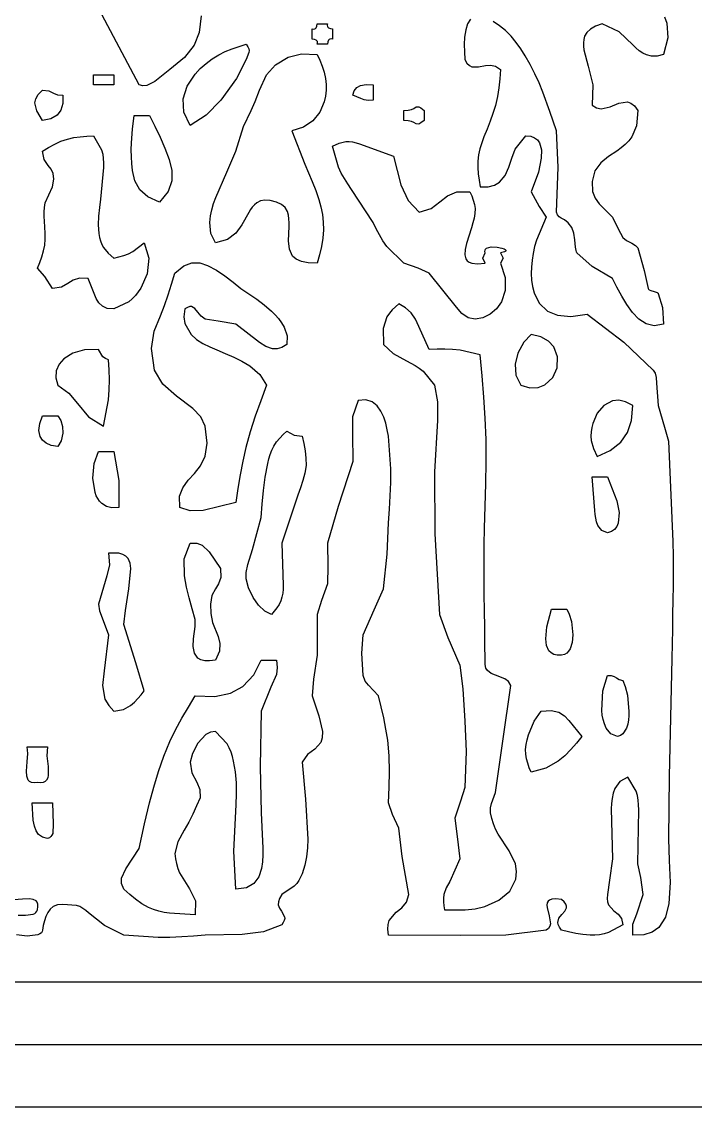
# Model space of a CAD drawing. Extents: x -1323 to 1705, y -706 to 926.
# Drawn here: x 296.86 to 318.38, y 26.62 to 61.28 of the extents above; entities that cross this region are included whole.
import ezdxf

# ---------------------------------------------------------------- set-up
doc = ezdxf.new("R2010")
doc.units = 0
doc.layers.add('CAMADA_1', color=7, linetype='CONTINUOUS')

msp = doc.modelspace()

# ---------------------------------------------------------------- linework, layer by layer
at = {"layer": 'CAMADA_1'}
for points in [[(230.5409, 26.6187), (230.5409, 78.6187), (360.5409, 78.6187), (360.5409, 26.6187), (230.5409, 26.6187)], [(358.5409, 28.6187), (358.5409, 76.6187), (232.5409, 76.6187), (232.5409, 28.6187), (358.5409, 28.6187)], [(356.5408, 30.6187), (234.5408, 30.6187), (234.5408, 74.6187), (356.5408, 74.6187), (356.5408, 30.6187)], [(306.1398, 61.0517), (306.1861, 61.046), (306.2222, 61.0505), (306.2495, 61.0638), (306.2694, 61.0845), (306.2924, 61.1428), (306.3022, 61.2142), (306.6273, 61.2142), (306.6216, 61.168), (306.6261, 61.1318), (306.6395, 61.1044), (306.6602, 61.0845), (306.7185, 61.0615), (306.79, 61.0517), (306.79, 60.7267), (306.7436, 60.7324), (306.7076, 60.7277), (306.6803, 60.7145), (306.6604, 60.6938), (306.6373, 60.6355), (306.6273, 60.5639), (306.3022, 60.5639), (306.3078, 60.6103), (306.3033, 60.6464), (306.2899, 60.6737), (306.2693, 60.6938), (306.2111, 60.7168), (306.1398, 60.7267), (306.1398, 61.0517)], [(302.2382, 57.963), (302.034, 58.3927), (302.0133, 58.8185), (302.1454, 59.2276), (302.3997, 59.6068), (302.5657, 59.7869), (302.7478, 59.9509), (302.9441, 60.0971), (303.1525, 60.2235), (303.3628, 60.3261), (303.5801, 60.4137), (303.8021, 60.4913), (304.0265, 60.5639), (304.0873, 60.4844), (304.1196, 60.4179), (304.1283, 60.359), (304.1188, 60.3022), (304.0265, 60.0764), (303.723, 59.4634), (303.2254, 58.7757), (302.7489, 58.2965), (302.2382, 57.963)], [(303.051, 54.2243), (302.8997, 54.5229), (302.8689, 54.8744), (302.8923, 55.079), (302.9346, 55.2795), (302.9919, 55.4761), (303.0603, 55.6691), (303.4097, 56.4728), (303.7014, 57.1503), (303.9401, 57.9331), (304.1889, 58.4508), (304.3133, 58.7379), (304.4526, 59.0916), (304.6766, 59.5887), (304.9644, 59.9065), (305.3756, 60.1509), (305.7935, 60.2515), (306.3022, 60.239), (306.3824, 60.0499), (306.4566, 59.8593), (306.5185, 59.6657), (306.5623, 59.4676), (306.5821, 59.2805), (306.5813, 59.0914), (306.5598, 58.9032), (306.5176, 58.7189), (306.3791, 58.393), (306.162, 58.1207), (305.8657, 57.9178), (305.4894, 57.8005), (305.9042, 56.7378), (306.0225, 56.4585), (306.1399, 56.1788), (306.2504, 55.896), (306.3481, 55.6075), (306.4134, 55.3691), (306.463, 55.1271), (306.493, 54.8832), (306.5001, 54.6392), (306.4791, 54.3711), (306.4336, 54.1045), (306.372, 53.839), (306.3022, 53.574), (306.0155, 53.5789), (305.7941, 53.6211), (305.63, 53.6959), (305.515, 53.7987), (305.4097, 54.0215), (305.3814, 54.2883), (305.3998, 54.7431), (305.4024, 54.8643), (305.3975, 54.9851), (305.3802, 55.1034), (305.3458, 55.2169), (305.2743, 55.3441), (305.1622, 55.4483), (305.0016, 55.5246), (304.8001, 55.5743), (304.6313, 55.5834), (304.4905, 55.557), (304.3729, 55.5), (304.2948, 55.438), (304.2268, 55.364), (304.1667, 55.2818), (304.1128, 55.195), (303.8913, 54.7919), (303.7018, 54.5344), (303.4343, 54.3322), (303.051, 54.2243)], [(299.1498, 59.2636), (299.1498, 59.5887), (299.7998, 59.5887), (299.7998, 59.2636), (299.1498, 59.2636)], [(307.4401, 58.9384), (307.4826, 59.078), (307.5645, 59.1782), (307.6829, 59.242), (307.8655, 59.274), (308.0905, 59.2636), (308.0905, 58.7759), (307.9238, 58.7609), (307.7944, 58.7833), (307.6875, 58.8281), (307.4401, 58.9384)], [(297.5241, 59.1011), (297.7233, 59.0727), (297.8749, 58.9968), (298.0033, 58.9463), (298.1742, 58.9384), (298.1693, 58.6703), (298.1085, 58.4581), (297.994, 58.2996), (297.7931, 58.1786), (297.5241, 58.1256), (297.3459, 58.4413), (297.2837, 58.6944), (297.3118, 58.8209), (297.3899, 58.9538), (297.5241, 59.1011)], [(301.2631, 55.5246), (300.8855, 55.6853), (300.6299, 55.9114), (300.4747, 56.1967), (300.3985, 56.5349), (300.3751, 56.7528), (300.3636, 56.9712), (300.3624, 57.1901), (300.3697, 57.4093), (300.4031, 57.8485), (300.4502, 58.2883), (300.9377, 58.2883), (301.111, 57.9423), (301.2781, 57.5937), (301.4326, 57.2398), (301.5682, 56.8779), (301.6579, 56.536), (301.6578, 56.1969), (301.5367, 55.8601), (301.2631, 55.5246)], [(309.0656, 58.4508), (309.2077, 58.4577), (309.309, 58.4827), (309.3813, 58.5157), (309.4607, 58.5585), (309.5405, 58.5629), (309.6136, 58.528), (309.7161, 58.4508), (309.7161, 58.1256), (309.6136, 58.0485), (309.5405, 58.0135), (309.4607, 58.0179), (309.3813, 58.0607), (309.309, 58.0937), (309.2077, 58.1187), (309.0656, 58.1256), (309.0656, 58.4508)], [(299.7998, 52.1109), (299.5918, 52.1264), (299.4365, 52.1946), (299.3227, 52.3044), (299.2395, 52.4447), (298.9871, 53.0864), (298.7063, 53.0939), (298.5029, 53.0242), (298.3357, 52.9183), (298.1293, 52.8027), (297.8492, 52.761), (297.5997, 53.149), (297.3614, 53.4115), (297.4356, 53.594), (297.5036, 53.7772), (297.5594, 53.9621), (297.5968, 54.1494), (297.6119, 54.338), (297.6102, 54.5293), (297.5989, 54.7225), (297.5854, 54.9172), (297.5783, 55.0643), (297.578, 55.2106), (297.5888, 55.3546), (297.6146, 55.495), (297.8492, 56.0124), (297.8888, 56.2569), (297.8652, 56.4381), (297.799, 56.5767), (297.711, 56.6936), (297.5786, 56.883), (297.5241, 57.1503), (297.7185, 57.2636), (297.9148, 57.3701), (298.1152, 57.4633), (298.3214, 57.5363), (298.5223, 57.5826), (298.7286, 57.611), (298.9383, 57.6275), (299.1498, 57.6381), (299.4102, 57.1931), (299.4471, 57.0576), (299.4673, 56.9167), (299.4749, 56.7727), (299.4741, 56.6278), (299.3759, 55.6188), (299.3411, 55.3452), (299.3155, 55.0703), (299.3083, 54.7937), (299.3285, 54.5154), (299.3479, 54.3968), (299.3763, 54.2807), (299.4162, 54.17), (299.4698, 54.0673), (299.6188, 53.8911), (299.7998, 53.7366), (299.9611, 53.7739), (300.1195, 53.8166), (300.272, 53.8702), (300.4157, 53.9402), (300.7753, 54.2243), (300.9169, 53.7362), (300.8666, 53.2363), (300.663, 52.7734), (300.5822, 52.6516), (300.4915, 52.5371), (300.3906, 52.4329), (300.2792, 52.3422), (299.7998, 52.1109)], [(311.3417, 51.7858), (311.117, 51.8285), (310.9238, 51.9624), (310.7449, 52.1674), (309.8785, 53.2488), (309.5253, 53.415), (309.0656, 53.574), (308.5234, 54.1079), (308.3981, 54.2864), (308.2874, 54.4762), (308.1865, 54.6734), (308.0905, 54.8744), (307.3977, 55.9293), (307.2823, 56.1004), (307.1708, 56.2735), (307.0685, 56.4508), (306.9809, 56.6343), (306.79, 57.3127), (307.0005, 57.4045), (307.215, 57.4561), (307.3222, 57.4562), (307.4305, 57.4415), (307.539, 57.4166), (307.6471, 57.3857), (308.7406, 56.9878), (308.9727, 56.0755), (309.2004, 55.5749), (309.5534, 55.1996), (309.9354, 55.3184), (310.2191, 55.5353), (310.457, 55.7223), (310.7567, 55.8473), (311.1789, 55.8499), (311.2343, 55.7171), (311.2837, 55.5839), (311.3213, 55.4497), (311.3411, 55.3141), (311.3376, 55.1618), (311.3122, 55.0086), (311.2723, 54.8556), (311.2251, 54.7042), (311.0683, 54.1951), (311.0253, 54.0066), (311.0128, 53.843), (311.0424, 53.71), (311.0849, 53.6479), (311.1487, 53.5998), (311.2364, 53.5672), (311.418, 53.5499), (311.6667, 53.574), (311.5854, 53.7366), (311.6667, 53.8991), (311.6552, 53.9483), (311.6601, 53.9892), (311.6793, 54.0224), (311.711, 54.0484), (311.8597, 54.0885), (312.0471, 54.0829), (312.2006, 54.0517), (312.2672, 54.0271), (312.2986, 54.0099), (312.3192, 53.992), (312.3249, 53.9836), (312.3275, 53.975), (312.327, 53.9664), (312.3235, 53.9581), (312.3164, 53.9498), (312.3024, 53.9396), (312.2821, 53.9298), (312.1546, 53.8991), (312.2359, 53.7366), (312.1546, 53.574), (312.3058, 53.1143), (312.3055, 52.6951), (312.1813, 52.3344), (312.0233, 52.1134), (311.823, 51.9432), (311.5919, 51.8315), (311.3417, 51.7858)], [(303.7014, 45.9336), (302.6556, 45.6745), (302.2434, 45.6592), (301.9132, 45.7713), (301.9035, 46.1283), (302.0036, 46.4035), (302.1775, 46.6382), (302.3772, 46.8542), (302.5727, 47.1021), (302.7221, 47.4135), (302.7861, 47.8246), (302.7259, 48.3719), (302.5832, 48.6664), (302.3248, 48.9303), (301.8068, 49.3249), (301.3691, 49.7047), (301.1004, 50.1603), (301.0051, 50.8497), (301.0932, 51.4012), (301.2896, 51.8916), (301.4206, 52.2249), (301.538, 52.5633), (301.6465, 52.9052), (301.7504, 53.2488), (302.0343, 53.4824), (302.2989, 53.5873), (302.5514, 53.5857), (302.7982, 53.5), (303.0837, 53.3471), (303.3528, 53.1669), (303.611, 52.9685), (303.8638, 52.761), (304.1185, 52.5942), (304.3688, 52.4221), (304.6104, 52.2393), (304.839, 52.0405), (304.9556, 51.9241), (305.0644, 51.8003), (305.1625, 51.6678), (305.2472, 51.5255), (305.341, 51.2508), (305.3271, 50.9731), (305.1683, 50.8815), (305.0163, 50.84), (304.8701, 50.8416), (304.6605, 50.9091), (304.4601, 51.0335), (303.7014, 51.6231), (303.1376, 51.7198), (302.7259, 51.7858), (302.5903, 51.8805), (302.4875, 52.0072), (302.3937, 52.1231), (302.2851, 52.1854), (302.2258, 52.1846), (302.1567, 52.1611), (302.0759, 52.1109), (302.0407, 51.863), (302.0666, 51.6478), (302.2719, 51.2986), (302.4489, 51.1395), (302.6496, 51.0101), (302.8654, 50.9014), (303.0881, 50.8045), (303.3628, 50.6893), (303.633, 50.5706), (303.8963, 50.4401), (304.1507, 50.2899), (304.4716, 50.0184), (304.6766, 49.6725), (304.495, 49.1809), (304.3206, 48.6874), (304.1603, 48.1903), (304.0213, 47.6878), (303.9232, 47.2538), (303.8407, 46.816), (303.7685, 46.3754), (303.7014, 45.9336)], [(310.6913, 35.8549), (310.7703, 35.2637), (310.854, 34.5544), (310.5332, 33.8308), (310.4208, 33.6241), (310.3416, 33.4112), (310.3279, 33.2944), (310.3312, 33.1743), (310.3458, 33.052), (310.3662, 32.9287), (310.6945, 32.9224), (311.0201, 32.9287), (311.34, 32.9601), (311.6514, 33.0293), (312.1052, 33.2308), (312.4484, 33.5232), (312.6422, 33.9043), (312.6593, 34.15), (312.6378, 34.3877), (312.4341, 34.8039), (312.0742, 35.342), (311.9984, 35.5028), (311.9351, 35.6706), (311.8802, 35.843), (311.8295, 36.0177), (311.8305, 36.1811), (311.8694, 36.3147), (311.9918, 36.6677), (312.2237, 38.3048), (312.4795, 40.0816), (312.4091, 40.2143), (312.2932, 40.3016), (311.9981, 40.4129), (311.8556, 40.4735), (311.7407, 40.5618), (311.6883, 40.645), (311.662, 40.7541), (311.6667, 40.8944), (311.657, 41.4211), (311.648, 41.9478), (311.6404, 42.4745), (311.6348, 43.0012), (311.6318, 43.528), (311.6323, 44.0548), (311.6368, 44.5817), (311.6461, 45.1086), (311.6655, 45.8167), (311.6857, 46.5248), (311.6979, 47.2326), (311.6931, 47.9399), (311.6666, 48.6175), (311.6223, 49.2946), (311.5661, 49.9714), (311.504, 50.6481), (310.8642, 50.7947), (310.6202, 50.8188), (310.3742, 50.8256), (310.1267, 50.8209), (309.8785, 50.8104), (309.548, 51.5528), (309.4405, 51.784), (309.302, 51.9893), (309.1173, 52.1449), (308.9034, 52.2736), (308.7977, 52.1788), (308.6967, 52.0807), (308.6053, 51.9762), (308.5281, 51.862), (308.4065, 51.4828), (308.4156, 50.9731), (308.7304, 50.6876), (309.1481, 50.4483), (309.2897, 50.3773), (309.4285, 50.3022), (309.5606, 50.2191), (309.6822, 50.1239), (310.0412, 49.6725), (310.144, 49.1491), (310.1381, 48.5462), (310.0412, 46.9091), (310.0606, 44.9265), (310.2039, 42.3573), (310.4729, 41.6201), (310.854, 40.7317), (310.9539, 39.9766), (311.0167, 38.9434), (311.054, 37.9759), (311.0167, 36.8304), (310.8723, 36.3897), (310.6913, 35.8549)], [(312.8046, 49.6725), (313.0957, 49.5958), (313.3533, 49.6069), (313.5731, 49.6912), (313.8223, 49.9222), (313.9619, 50.2346), (313.9771, 50.5783), (313.8533, 50.9033), (313.6862, 51.0851), (313.4464, 51.2216), (313.1297, 51.2982), (312.8993, 51.0487), (312.711, 50.6953), (312.626, 50.3518), (312.6458, 50.0004), (312.8046, 49.6725)], [(299.312, 50.8104), (298.8684, 50.8038), (298.4936, 50.7012), (298.2043, 50.5195), (298.0532, 50.3417), (297.966, 50.1366), (297.9501, 49.911), (298.0119, 49.6725), (298.3695, 49.4222), (298.6477, 49.0924), (298.9969, 48.6679), (299.4747, 48.3719), (299.6357, 49.2126), (299.6594, 49.5286), (299.6632, 49.8465), (299.6537, 50.1656), (299.6375, 50.4854), (299.5321, 50.5231), (299.4518, 50.586), (299.312, 50.8104)], [(315.243, 47.3969), (315.6607, 47.5872), (315.9989, 47.8568), (316.2104, 48.1612), (316.3413, 48.5461), (316.3809, 49.0225), (316.15, 49.1493), (315.9303, 49.1961), (315.7258, 49.1725), (315.4565, 49.0267), (315.2445, 48.7771), (315.1033, 48.4567), (315.0696, 48.3228), (315.0489, 48.1864), (315.0432, 48.0495), (315.0547, 47.9145), (315.1292, 47.6516), (315.243, 47.3969)], [(298.0119, 47.7219), (297.8025, 47.7543), (297.6401, 47.8209), (297.5226, 47.9173), (297.4472, 48.0392), (297.409, 48.2341), (297.4364, 48.4568), (297.5241, 48.697), (298.0119, 48.697), (298.1131, 48.5485), (298.1678, 48.3538), (298.1762, 48.1405), (298.1262, 47.9026), (298.0119, 47.7219)], [(304.5143, 45.4458), (304.5437, 45.8786), (304.5816, 46.3111), (304.6366, 46.7432), (304.7172, 47.1745), (304.7525, 47.3206), (304.7948, 47.464), (304.8473, 47.6023), (304.9132, 47.7331), (305.0003, 47.8623), (305.1014, 47.9829), (305.2119, 48.0977), (305.3271, 48.2097), (305.5644, 48.0827), (305.8144, 48.047), (305.8686, 47.8115), (305.9139, 47.5767), (305.9412, 47.3429), (305.9417, 47.1108), (305.9073, 46.8709), (305.8446, 46.633), (305.7644, 46.3966), (305.6773, 46.1612), (305.1644, 44.633), (305.2119, 43.2879), (305.2072, 43.1586), (305.1961, 43.0307), (305.1743, 42.9063), (305.1377, 42.7878), (305.0811, 42.6727), (305.0091, 42.564), (304.9267, 42.4596), (304.8393, 42.3573), (304.6258, 42.4627), (304.4278, 42.6526), (304.2567, 42.8953), (304.1054, 43.2062), (304.0265, 43.4952), (304.0312, 43.6996), (304.0846, 43.9528), (304.2307, 44.431), (304.5143, 45.4458)], [(299.9625, 45.7713), (299.7449, 45.7575), (299.5641, 45.802), (299.4182, 45.8959), (299.3483, 45.9703), (299.2902, 46.0551), (299.243, 46.1475), (299.2057, 46.2444), (299.1336, 46.7028), (299.1773, 47.1735), (299.312, 47.5592), (299.7998, 47.5592), (299.9658, 46.6328), (299.9625, 45.7713)], [(315.568, 44.9585), (315.3864, 45.0361), (315.2676, 45.194), (315.2226, 45.3096), (315.1932, 45.429), (315.1745, 45.5509), (315.1615, 45.6739), (315.0807, 46.7464), (315.568, 46.7464), (315.8647, 45.9848), (315.9386, 45.606), (315.9121, 45.2678), (315.8654, 45.162), (315.7944, 45.073), (315.6961, 45.0043), (315.568, 44.9585)], [(302.401, 42.1946), (302.3002, 42.5373), (302.2059, 42.8821), (302.1246, 43.2313), (302.0628, 43.5872), (302.0545, 44.1361), (302.2382, 44.633), (302.4564, 44.6278), (302.6227, 44.5707), (302.8487, 44.3496), (303.2137, 43.8203), (303.2212, 43.5395), (303.1515, 43.3362), (303.0457, 43.1689), (302.9303, 42.9626), (302.8887, 42.6824), (302.9016, 42.3859), (302.9524, 42.0995), (303.1315, 41.6542), (303.1882, 41.4287), (303.1732, 41.1822), (303.051, 40.8944), (302.8611, 40.8693), (302.7064, 40.8734), (302.5838, 40.9038), (302.4898, 40.9571), (302.3747, 41.1195), (302.3349, 41.3343), (302.3441, 41.5753), (302.3966, 41.9673), (302.401, 42.1946)], [(300.2875, 43.1701), (300.3459, 43.8242), (300.3241, 43.9937), (300.2616, 44.1395), (300.1909, 44.2172), (300.0926, 44.2746), (299.9625, 44.308), (299.6375, 44.308), (299.6694, 43.9434), (299.5821, 43.5834), (299.312, 42.6824), (299.3454, 42.4676), (299.4334, 42.2502), (299.6375, 41.7073), (299.4927, 40.5601), (299.4437, 40.0895), (299.5192, 39.6533), (299.6422, 39.4524), (299.7998, 39.2689), (300.1107, 39.3155), (300.3398, 39.444), (300.4619, 39.5495), (300.5726, 39.6663), (300.6758, 39.7907), (300.7753, 39.9189), (300.5065, 40.8117), (300.1248, 42.0323), (300.1809, 42.4787), (300.2875, 43.1701)], [(314.1052, 41.0568), (313.9688, 41.0545), (313.8573, 41.0785), (313.7689, 41.1259), (313.7014, 41.1937), (313.6238, 41.3662), (313.5996, 41.5807), (313.6363, 41.9551), (313.7801, 42.5201), (314.2679, 42.5201), (314.3517, 42.3621), (314.417, 42.1312), (314.4595, 41.7017), (314.4388, 41.4642), (314.3773, 41.2616), (314.3293, 41.1809), (314.2684, 41.1178), (314.194, 41.0755), (314.1052, 41.0568)], [(304.5143, 40.8944), (305.0016, 40.8944), (305.0188, 40.6599), (304.9975, 40.4341), (304.8146, 40.0349), (304.5143, 39.2689), (304.4774, 37.5004), (304.5143, 36.0177), (304.5516, 35.1144), (304.5604, 34.8962), (304.5629, 34.6782), (304.5522, 34.4614), (304.5216, 34.2469), (304.4336, 33.9725), (304.2783, 33.7593), (304.0396, 33.623), (303.7014, 33.5792), (303.6347, 34.792), (303.7154, 36.2781), (303.7246, 36.628), (303.7168, 36.9777), (303.6861, 37.3268), (303.6266, 37.6747), (303.5911, 37.8201), (303.5467, 37.9624), (303.4904, 38.0986), (303.4194, 38.2258), (303.051, 38.6183), (302.8913, 38.5984), (302.742, 38.5195), (302.4874, 38.2446), (302.3114, 37.9129), (302.2382, 37.6432), (302.2996, 37.2998), (302.4512, 37.0003), (302.55, 36.7651), (302.5632, 36.505), (302.4459, 36.241), (302.3244, 35.9789), (302.1942, 35.7207), (302.0512, 35.4681), (301.844, 35.0932), (301.7504, 34.7171), (301.7771, 34.5572), (301.8085, 34.3996), (301.8495, 34.2464), (301.9048, 34.1), (302.2248, 33.5949), (302.4132, 33.2059), (302.401, 32.7665), (301.5819, 32.8121), (301.4076, 32.8415), (301.2356, 32.8819), (301.0679, 32.9349), (300.9069, 33.002), (300.6968, 33.1197), (300.4992, 33.2602), (300.3099, 33.4159), (300.1248, 33.5792), (300.0497, 33.7674), (300.0453, 33.9357), (300.1852, 34.2376), (300.6126, 34.8795), (300.7865, 35.6715), (300.9377, 36.3428), (301.0803, 36.8421), (301.2317, 37.3376), (301.4008, 37.8252), (301.5965, 38.3012), (301.7776, 38.6738), (301.9758, 39.0388), (302.1855, 39.3988), (302.401, 39.7562), (303.0279, 39.7362), (303.5305, 39.8406), (303.9245, 40.0536), (304.2708, 40.4226), (304.5143, 40.8944)], [(315.8934, 38.4561), (315.6827, 38.5407), (315.5325, 38.7249), (315.4733, 38.8581), (315.4323, 38.9968), (315.4058, 39.1393), (315.3899, 39.2839), (315.4179, 39.9165), (315.568, 40.4067), (315.6923, 40.4095), (315.7824, 40.3781), (315.8552, 40.3294), (315.9417, 40.273), (316.0558, 40.244), (316.1388, 40.0518), (316.2067, 39.7744), (316.2556, 39.2596), (316.2538, 39.1233), (316.2424, 38.9876), (316.2179, 38.8543), (316.1768, 38.7252), (316.0647, 38.5437), (315.987, 38.4864), (315.8934, 38.4561)], [(314.7552, 38.4561), (314.5787, 38.244), (314.3966, 38.0382), (314.2032, 37.845), (313.993, 37.6705), (313.6063, 37.4491), (313.1297, 37.3178), (313.0727, 37.4596), (313.0214, 37.6021), (312.9812, 37.7459), (312.9577, 37.8916), (312.9552, 38.046), (312.9725, 38.2015), (313.0051, 38.3565), (313.0486, 38.5095), (313.232, 38.9445), (313.4551, 39.2689), (313.7713, 39.2891), (314.0117, 39.2338), (314.1952, 39.1214), (314.3404, 38.9707), (314.7552, 38.4561)], [(297.3614, 36.9928), (297.2572, 36.98), (297.1748, 36.9891), (297.1121, 37.0178), (297.0666, 37.0637), (297.0197, 37.189), (297.0107, 37.352), (297.0364, 37.6481), (297.0586, 37.9117), (297.0363, 38.1307), (297.6865, 38.1307), (297.6675, 37.8424), (297.7021, 37.5006), (297.7081, 37.2244), (297.6904, 37.1357), (297.6562, 37.0637), (297.6108, 37.0178), (297.548, 36.9891), (297.4656, 36.98), (297.3614, 36.9928)], [(297.6865, 35.2049), (297.5199, 35.2415), (297.4003, 35.3249), (297.319, 35.4468), (297.2677, 35.5988), (297.232, 35.7818), (297.2122, 35.9674), (297.203, 36.1546), (297.199, 36.3428), (297.8492, 36.3428), (297.8678, 35.6736), (297.8516, 35.3648), (297.8281, 35.3069), (297.7939, 35.26), (297.7472, 35.2254), (297.6865, 35.2049)]]:
    msp.add_lwpolyline(points, close=True, dxfattribs=at)
for points in [[(302.5917, 61.4737), (302.531, 60.9415), (302.3745, 60.5357), (302.0579, 60.1421), (301.5881, 59.7512), (301.1167, 59.3742), (300.8608, 59.2492), (300.7348, 59.2344), (300.6126, 59.2636), (300.6126, 59.2636), (299.793, 60.8108), (299.1498, 62.0271)], [(311.1928, 61.3631), (311.1011, 61.2111), (311.043, 61.0253), (311.0067, 60.7918), (310.9958, 60.5551), (311.002, 60.3162), (311.0167, 60.0764), (311.0835, 59.9572), (311.1586, 59.8812), (311.2412, 59.8407), (311.4486, 59.8375), (311.6775, 59.8821), (311.8363, 59.8935), (311.9965, 59.8588), (312.1546, 59.7512), (312.1296, 59.4615), (312.0983, 59.1735), (312.0546, 58.8891), (311.9922, 58.6099), (311.914, 58.356), (311.8218, 58.1055), (311.7228, 57.8557), (311.6245, 57.6039), (311.5565, 57.4138), (311.4979, 57.2215), (311.4534, 57.0273), (311.428, 56.8314), (311.4248, 56.6279), (311.4406, 56.4233), (311.4691, 56.218), (311.504, 56.0124), (311.762, 56.0119), (311.9666, 56.0647), (312.1263, 56.1624), (312.3007, 56.3741), (312.4228, 56.6381), (312.5148, 56.9287), (312.6257, 57.2075), (312.9673, 57.6381), (313.1207, 57.6222), (313.2421, 57.5771), (313.3342, 57.5063), (313.3998, 57.4132), (313.4612, 57.1902), (313.457, 56.9245), (313.3626, 56.4776), (313.1297, 55.8499), (313.3878, 55.3796), (313.6174, 55.0372), (313.3044, 54.3105), (313.2427, 54.0997), (313.1955, 53.8845), (313.1624, 53.666), (313.143, 53.445), (313.1376, 53.2372), (313.1474, 53.0301), (313.1764, 52.826), (313.2282, 52.6269), (313.3927, 52.2938), (313.6546, 52.0425), (313.9785, 51.9064), (314.3968, 51.8695), (314.9179, 51.9482), (316.0879, 51.0491), (317.0313, 50.1603), (317.0895, 50.0645), (317.122, 49.9263), (317.1405, 49.7358), (317.1936, 49.0225), (317.3882, 48.3341), (317.5191, 47.8842), (317.6571, 44.6813), (317.6633, 44.215), (317.6652, 43.7487), (317.6634, 43.2823), (317.6585, 42.8158), (317.6513, 42.3493), (317.6424, 41.8829), (317.6325, 41.4164), (317.6222, 40.95), (317.5395, 37.1833), (317.5191, 35.1854), (317.5428, 34.503), (317.5676, 33.7924), (317.5298, 33.1258), (317.4205, 32.6945), (317.2111, 32.3614), (317.0021, 32.2095), (316.728, 32.1247), (316.3809, 32.116), (316.3772, 32.4636), (316.5091, 32.7989), (316.7063, 33.4165), (316.6326, 33.9527), (316.5436, 34.392), (316.5691, 36.1195), (316.5636, 36.2715), (316.5515, 36.4221), (316.5275, 36.569), (316.4866, 36.7099), (316.2185, 37.1555), (315.9654, 37.0263), (315.8065, 36.8025), (315.7507, 36.6454), (315.7175, 36.4828), (315.7002, 36.3166), (315.6923, 36.1489), (315.7307, 34.5544), (315.6344, 33.8656), (315.568, 33.4165), (315.5573, 33.2838), (315.5709, 33.1755), (315.6042, 33.087), (315.7786, 32.8955), (315.9116, 32.7845), (316.0159, 32.645), (316.0558, 32.441), (315.6071, 32.2008), (315.4642, 32.1573), (315.3165, 32.1292), (315.1661, 32.1149), (315.0151, 32.1131), (314.7843, 32.1314), (314.5563, 32.1695), (314.3303, 32.2208), (314.1052, 32.2787), (314.0365, 32.3703), (313.9973, 32.4516), (313.983, 32.5239), (314.0201, 32.6604), (314.1126, 32.7734), (314.2112, 32.8781), (314.2666, 32.9898), (314.2644, 33.0458), (314.2398, 33.1075), (314.1881, 33.1764), (314.1052, 33.2538), (313.9231, 33.2705), (313.7919, 33.2605), (313.72, 33.236), (313.6717, 33.1988), (313.6413, 33.1432), (313.6322, 33.0757), (313.6393, 32.9987), (313.7089, 32.735), (313.7462, 32.4732), (313.7285, 32.3976), (313.6871, 32.3321), (313.6174, 32.2787), (312.3282, 32.1112), (310.8779, 32.105), (308.5783, 32.116), (308.5528, 32.3041), (308.5617, 32.4576), (308.5993, 32.5827), (308.8228, 32.8468), (309.0042, 32.9905), (309.1555, 33.1644), (309.2283, 33.4165), (309.0153, 34.6216), (308.9034, 35.5299), (308.7073, 35.9684), (308.5783, 36.3428), (308.5979, 36.8449), (308.6069, 37.3458), (308.595, 37.8444), (308.5517, 38.3395), (308.4962, 38.6958), (308.4243, 39.0503), (308.3413, 39.4035), (308.2528, 39.7562), (307.9416, 40.0998), (307.8325, 40.23), (307.7655, 40.4067), (307.7198, 41.1242), (307.7655, 41.7073), (308.1221, 42.5064), (308.4156, 43.1701), (308.5301, 44.2802), (308.5783, 45.2835), (308.6092, 45.7135), (308.6347, 46.1435), (308.6495, 46.5734), (308.6481, 47.003), (308.5783, 48.047), (308.5368, 48.2555), (308.4877, 48.4608), (308.4232, 48.6595), (308.3358, 48.8485), (308.2166, 49.0194), (308.0596, 49.1439), (307.8574, 49.2048), (307.6028, 49.1848), (307.4285, 48.6628), (307.4289, 48.1148), (307.4401, 47.2342), (306.9673, 45.8028), (306.6273, 44.633), (306.6354, 43.8968), (306.6273, 43.3328), (306.4379, 42.7971), (306.3022, 42.3573), (306.3007, 41.657), (306.3022, 41.0568), (306.1789, 40.2933), (306.1398, 39.7562), (306.3492, 39.1209), (306.4649, 38.6183), (306.4628, 38.4174), (306.4126, 38.2644), (306.219, 38.0516), (305.9858, 37.8784), (305.8144, 37.6432), (305.9217, 36.4596), (305.9981, 35.1811), (305.9897, 34.8997), (305.9622, 34.6199), (305.9081, 34.3446), (305.8201, 34.0769), (305.7705, 33.9664), (305.7124, 33.8607), (305.6446, 33.7624), (305.566, 33.6745), (305.1644, 33.4165), (305.0934, 33.2859), (305.0602, 33.1768), (305.0571, 33.0854), (305.0927, 32.9733), (305.1547, 32.8801), (305.2572, 32.6992), (305.2601, 32.6458), (305.2477, 32.5861), (305.2168, 32.5184), (305.1644, 32.441), (304.5852, 32.2185), (303.9019, 32.1387), (302.7259, 32.116), (302.3486, 32.0841), (301.9713, 32.0572), (301.5941, 32.0403), (301.217, 32.0385), (300.1248, 32.116), (299.5018, 32.4214), (298.9997, 32.832), (298.9092, 32.9043), (298.8152, 32.9704), (298.7169, 33.026), (298.6139, 33.0665), (298.1742, 33.0914), (298.0032, 33.0795), (297.8698, 33.03), (297.768, 32.949), (297.6918, 32.8423), (297.6296, 32.7101), (297.5847, 32.5704), (297.5515, 32.4258), (297.5241, 32.2787), (297.5172, 32.2318), (297.4887, 32.1912), (297.4417, 32.1568), (297.3792, 32.1287), (297.0363, 32.0786), (296.6936, 32.1287)], [(317.3907, 61.4377), (317.4615, 61.2321), (317.4938, 60.7705), (317.3564, 60.239), (317.1569, 60.18), (316.9776, 60.1767), (316.8143, 60.2204), (316.6945, 60.2802), (316.5834, 60.3566), (316.4795, 60.4449), (316.381, 60.5407), (315.9477, 60.954), (315.4057, 61.2142), (315.1896, 61.1373), (315.0276, 61.0453), (314.9137, 60.939), (314.8416, 60.8192), (314.8111, 60.7159), (314.8001, 60.6075), (314.8041, 60.4966), (314.8185, 60.3861), (314.9585, 59.8599), (315.0997, 59.2618), (315.0807, 58.6133), (315.2231, 58.5299), (315.3663, 58.5044), (315.6523, 58.5667), (315.9336, 58.6788), (316.2053, 58.7189), (316.3215, 58.682), (316.4344, 58.5961), (316.5436, 58.4508), (316.5009, 57.9597), (316.3517, 57.6054), (316.2512, 57.4738), (316.1338, 57.3559), (316.004, 57.2493), (315.8666, 57.1517), (315.6001, 56.9766), (315.3542, 56.7786), (315.171, 56.525), (315.0807, 56.1749), (315.0926, 55.8635), (315.1751, 55.6424), (315.3101, 55.4714), (315.7307, 55.0372), (315.9075, 54.6694), (316.0558, 54.3869), (316.1792, 54.2922), (316.3432, 54.2084), (316.4629, 54.1401), (316.5436, 54.0615), (316.7379, 53.3383), (316.8686, 52.761), (316.8823, 52.742), (316.9047, 52.7251), (316.9533, 52.7017), (317.0595, 52.6658), (317.1544, 52.6308), (317.1722, 52.6208), (317.1855, 52.6101), (317.1936, 52.5987), (317.3248, 52.1554), (317.3564, 51.6231), (317.0631, 51.5713), (316.8047, 51.6315), (316.5765, 51.7811), (316.3741, 51.9978), (316.1889, 52.2533), (316.0245, 52.5231), (315.8741, 52.8024), (315.7307, 53.0864), (315.0772, 53.4654), (314.5929, 53.8991), (314.5772, 53.9318), (314.5654, 53.9805), (314.5522, 54.0826), (314.5311, 54.3131), (314.4974, 54.5297), (314.4301, 54.7118), (314.3132, 54.8647), (314.1992, 54.9549), (314.0962, 55.0133), (314.0282, 55.0566), (313.9756, 55.1138), (313.9425, 55.1996), (313.9959, 56.6325), (313.9425, 57.8005), (313.7344, 58.4173), (313.5099, 59.0268), (313.3862, 59.3265), (313.2523, 59.6217), (313.106, 59.9113), (312.9453, 60.1945), (312.8068, 60.4121), (312.6562, 60.6211), (312.4914, 60.8172), (312.3107, 60.9965), (312.1232, 61.1489), (311.9236, 61.287)], [(296.7493, 32.751), (296.9854, 32.7561), (297.2309, 32.785), (297.2779, 32.8064), (297.3165, 32.8366), (297.3447, 32.8769), (297.3614, 32.9287), (297.3795, 33.0281), (297.3775, 33.1073), (297.3573, 33.1684), (297.3211, 33.2135), (297.2299, 33.2588), (297.109, 33.2744), (296.8827, 33.2626), (296.6138, 33.2376)]]:
    msp.add_lwpolyline(points, dxfattribs=at)

doc.saveas('drawing.dxf')
